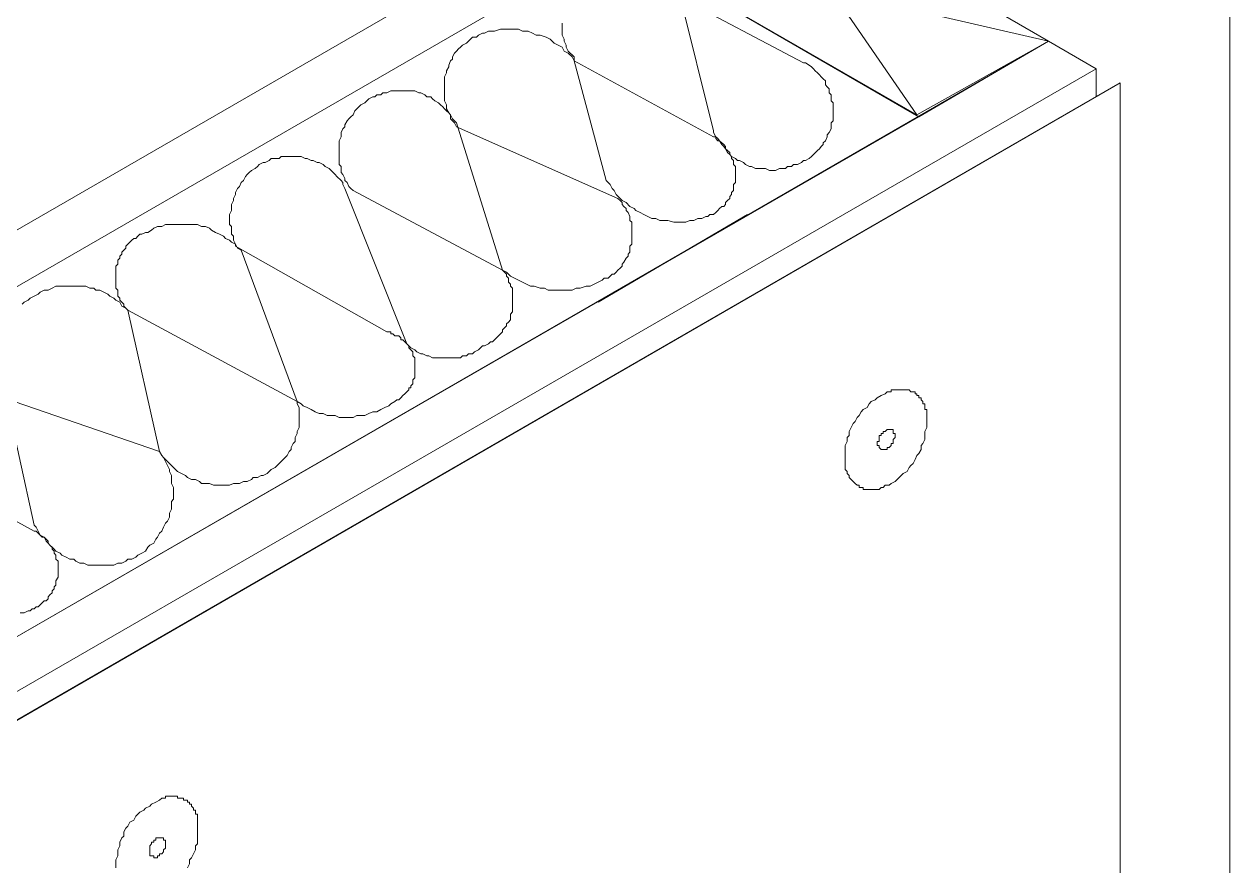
# Model space of a CAD drawing. Header units: inches. Extents: x 0 to 32.7, y -0.1 to 22.9.
# Drawn here: x 2.659 to 3.667, y 21.282 to 21.986 of the extents above; entities that cross this region are included whole.
import ezdxf

# ---------------------------------------------------------------- set-up
doc = ezdxf.new("R2010")
doc.units = ezdxf.units.IN
doc.header["$MEASUREMENT"] = 0
doc.layers.add('PDF_Geometry', color=7, linetype='Continuous', true_color=0x5d5d5d)

msp = doc.modelspace()

# ---------------------------------------------------------------- linework, layer by layer
at = {"layer": 'PDF_Geometry', "color": 7, "lineweight": 18}
for points in [[(3.6671, 22.2069), (3.6671, 20.9069)], [(1.5121, 20.2119), (1.5404, 20.3636), (1.5538, 20.4186), (1.5688, 20.4719), (1.5871, 20.5253), (1.6088, 20.5836), (1.6238, 20.6186), (1.6404, 20.6536), (1.6604, 20.6869), (1.6804, 20.7203), (1.7021, 20.7519), (1.8321, 20.9236), (1.9538, 21.0703), (3.5154, 21.9719), (3.4054, 21.9103), (3.1538, 22.0553), (3.2621, 22.1186), (3.5154, 21.9719), (3.4054, 21.9103), (3.2621, 22.1186), (3.1538, 22.0553), (3.2621, 22.1186), (3.2204, 22.1419), (0.5938, 20.6253)], [(0.5938, 17.9736), (0.5938, 20.6253), (0.6354, 20.6019), (3.2621, 22.1186)], [(3.4071, 21.9086), (3.5154, 21.9719), (1.9538, 21.0703), (3.5154, 21.9719), (3.5554, 21.9486), (1.9954, 21.0486), (3.5554, 21.9486), (3.5154, 21.9719), (1.9538, 21.0703), (1.8338, 20.9236), (1.7021, 20.7519), (1.6804, 20.7203), (1.6604, 20.6869), (1.6404, 20.6536), (1.6238, 20.6186), (1.6088, 20.5836), (1.5871, 20.5253), (1.5688, 20.4719), (1.5538, 20.4186), (1.5404, 20.3636), (1.5121, 20.2119)], [(3.5554, 21.9253), (3.5554, 21.9486), (3.5554, 21.9253), (3.5554, 21.9486), (3.5154, 21.9719), (3.5554, 21.9486), (3.5154, 21.9719)], [(3.1388, 21.7536), (3.2638, 21.8269)], [(2.7954, 21.2803), (2.7971, 21.2836), (2.7971, 21.2869), (2.7988, 21.2886), (2.8004, 21.2919), (2.8021, 21.2953), (2.8021, 21.2986), (2.8038, 21.3003), (2.8038, 21.3036), (2.8038, 21.3069), (2.8038, 21.3103), (2.8038, 21.3136), (2.8038, 21.3169), (2.8038, 21.3203), (2.8038, 21.3219), (2.8038, 21.3236), (2.8038, 21.3253), (2.8021, 21.3253), (2.8021, 21.3269), (2.8021, 21.3286), (2.8004, 21.3286), (2.8004, 21.3303), (2.7988, 21.3319), (2.7988, 21.3336), (2.7971, 21.3336), (2.7971, 21.3353), (2.7954, 21.3353), (2.7954, 21.3369), (2.7938, 21.3369), (2.7921, 21.3369), (2.7921, 21.3386), (2.7904, 21.3386), (2.7888, 21.3386), (2.7871, 21.3386), (2.7871, 21.3403), (2.7854, 21.3403), (2.7838, 21.3403), (2.7821, 21.3403), (2.7804, 21.3403), (2.7788, 21.3403), (2.7771, 21.3403), (2.7771, 21.3386), (2.7754, 21.3386), (2.7738, 21.3386), (2.7721, 21.3369), (2.7688, 21.3353), (2.7654, 21.3336), (2.7638, 21.3319), (2.7604, 21.3303), (2.7588, 21.3286), (2.7554, 21.3269), (2.7538, 21.3253), (2.7521, 21.3236), (2.7504, 21.3203), (2.7471, 21.3186), (2.7454, 21.3153), (2.7438, 21.3136), (2.7421, 21.3103), (2.7421, 21.3069), (2.7404, 21.3053), (2.7388, 21.3019), (2.7388, 21.2986), (2.7371, 21.2953), (2.7371, 21.2919), (2.7371, 21.2903), (2.7354, 21.2869), (2.7354, 21.2836), (2.7354, 21.2803)]]:
    msp.add_lwpolyline(points, dxfattribs=at)
for points in [[(3.2621, 22.1186), (3.5154, 21.9719), (3.1538, 22.0553), (3.4054, 21.9103)], [(3.5154, 21.9719), (3.4071, 21.9086), (3.1538, 22.0553)], [(1.9538, 21.0703), (1.9954, 21.0486), (3.5554, 21.9486), (1.9954, 21.0486)], [(3.2638, 21.8269), (3.1388, 21.7536)], [(3.4138, 21.6603), (3.4138, 21.6619), (3.4138, 21.6636), (3.4121, 21.6636), (3.4121, 21.6653), (3.4121, 21.6669), (3.4121, 21.6686), (3.4104, 21.6686), (3.4104, 21.6703), (3.4088, 21.6719), (3.4088, 21.6736), (3.4071, 21.6736), (3.4071, 21.6753), (3.4054, 21.6753), (3.4054, 21.6769), (3.4038, 21.6769), (3.4038, 21.6786), (3.4021, 21.6786), (3.4004, 21.6786), (3.3988, 21.6803), (3.3971, 21.6803), (3.3954, 21.6803), (3.3938, 21.6803), (3.3921, 21.6803), (3.3904, 21.6803), (3.3888, 21.6803), (3.3871, 21.6803), (3.3854, 21.6803), (3.3838, 21.6803), (3.3838, 21.6786), (3.3821, 21.6786), (3.3804, 21.6786), (3.3788, 21.6769), (3.3754, 21.6753), (3.3721, 21.6736), (3.3704, 21.6719), (3.3671, 21.6703), (3.3654, 21.6686), (3.3638, 21.6653), (3.3604, 21.6636), (3.3588, 21.6619), (3.3571, 21.6586), (3.3554, 21.6569), (3.3538, 21.6536), (3.3521, 21.6519), (3.3504, 21.6486), (3.3488, 21.6453), (3.3488, 21.6419), (3.3471, 21.6403), (3.3471, 21.6369), (3.3454, 21.6336), (3.3454, 21.6303), (3.3454, 21.6269), (3.3454, 21.6253), (3.3454, 21.6219), (3.3454, 21.6186), (3.3454, 21.6169), (3.3454, 21.6153), (3.3454, 21.6136), (3.3471, 21.6119), (3.3471, 21.6103), (3.3488, 21.6086), (3.3488, 21.6069), (3.3504, 21.6053), (3.3521, 21.6036), (3.3538, 21.6019), (3.3554, 21.6003), (3.3571, 21.6003), (3.3571, 21.5986), (3.3588, 21.5986), (3.3604, 21.5986), (3.3604, 21.5969), (3.3621, 21.5969), (3.3638, 21.5969), (3.3654, 21.5969), (3.3671, 21.5969), (3.3688, 21.5969), (3.3704, 21.5969), (3.3721, 21.5969), (3.3738, 21.5969), (3.3754, 21.5986), (3.3771, 21.5986), (3.3788, 21.6003), (3.3821, 21.6003), (3.3838, 21.6019), (3.3871, 21.6036), (3.3888, 21.6053), (3.3921, 21.6086), (3.3938, 21.6103), (3.3971, 21.6119), (3.3988, 21.6153), (3.4004, 21.6169), (3.4021, 21.6186), (3.4038, 21.6219), (3.4054, 21.6253), (3.4071, 21.6269), (3.4088, 21.6303), (3.4088, 21.6336), (3.4104, 21.6353), (3.4121, 21.6386), (3.4121, 21.6419), (3.4121, 21.6453), (3.4138, 21.6486), (3.4138, 21.6519), (3.4138, 21.6536), (3.4138, 21.6569)], [(3.3871, 21.6436), (3.3854, 21.6436), (3.3854, 21.6453), (3.3854, 21.6469), (3.3838, 21.6469), (3.3821, 21.6469), (3.3804, 21.6469), (3.3788, 21.6453), (3.3771, 21.6453), (3.3771, 21.6436), (3.3754, 21.6436), (3.3754, 21.6419), (3.3738, 21.6419), (3.3738, 21.6403), (3.3738, 21.6386), (3.3738, 21.6369), (3.3721, 21.6369), (3.3721, 21.6353), (3.3721, 21.6336), (3.3738, 21.6336), (3.3738, 21.6319), (3.3754, 21.6303), (3.3771, 21.6303), (3.3788, 21.6303), (3.3804, 21.6303), (3.3804, 21.6319), (3.3821, 21.6319), (3.3838, 21.6336), (3.3838, 21.6353), (3.3854, 21.6353), (3.3854, 21.6369), (3.3854, 21.6386), (3.3871, 21.6403), (3.3871, 21.6419)], [(2.7771, 21.3019), (2.7771, 21.3036), (2.7754, 21.3036), (2.7754, 21.3053), (2.7738, 21.3053), (2.7721, 21.3053), (2.7704, 21.3053), (2.7688, 21.3053), (2.7688, 21.3036), (2.7671, 21.3036), (2.7671, 21.3019), (2.7654, 21.3019), (2.7654, 21.3003), (2.7638, 21.2986), (2.7638, 21.2969), (2.7638, 21.2953), (2.7638, 21.2936), (2.7638, 21.2919), (2.7638, 21.2903), (2.7654, 21.2903), (2.7671, 21.2903), (2.7671, 21.2886), (2.7688, 21.2886), (2.7704, 21.2886), (2.7704, 21.2903), (2.7721, 21.2903), (2.7721, 21.2919), (2.7738, 21.2919), (2.7754, 21.2936), (2.7754, 21.2953), (2.7771, 21.2969), (2.7771, 21.2986), (2.7771, 21.3003)]]:
    msp.add_lwpolyline(points, close=True, dxfattribs=at)
at = {"layer": 'PDF_Geometry', "color": 9, "lineweight": 18, "true_color": 0xbbbbbb}
for points in [[(3.2038, 22.0103), (3.3104, 21.9536), (3.3121, 21.9536), (3.3154, 21.9519), (3.3171, 21.9503), (3.3188, 21.9486), (3.3204, 21.9469), (3.3221, 21.9453), (3.3238, 21.9436), (3.3254, 21.9419), (3.3271, 21.9403), (3.3288, 21.9386), (3.3288, 21.9353), (3.3304, 21.9336), (3.3321, 21.9319), (3.3321, 21.9286), (3.3338, 21.9269), (3.3338, 21.9253), (3.3338, 21.9219), (3.3354, 21.9203), (3.3354, 21.9169), (3.3354, 21.9153), (3.3354, 21.9119), (3.3354, 21.9103), (3.3354, 21.9069), (3.3354, 21.9053), (3.3338, 21.9036), (3.3338, 21.9003), (3.3338, 21.8986), (3.3321, 21.8953), (3.3304, 21.8936), (3.3304, 21.8919), (3.3288, 21.8886), (3.3271, 21.8869), (3.3271, 21.8853), (3.3254, 21.8836), (3.3238, 21.8819), (3.3221, 21.8803), (3.3188, 21.8769), (3.3171, 21.8753), (3.3154, 21.8736), (3.3121, 21.8719), (3.3104, 21.8719), (3.3088, 21.8703), (3.3054, 21.8686), (3.3021, 21.8686), (3.3004, 21.8669), (3.2971, 21.8669), (3.2954, 21.8653), (3.2921, 21.8653), (3.2904, 21.8653), (3.2871, 21.8636), (3.2838, 21.8636), (3.2821, 21.8636), (3.2788, 21.8653), (3.2754, 21.8653), (3.2738, 21.8653), (3.2704, 21.8653), (3.2671, 21.8669), (3.2654, 21.8669), (3.2621, 21.8686), (3.2604, 21.8703), (3.2571, 21.8719), (3.2554, 21.8719), (3.2538, 21.8736), (3.2504, 21.8753), (3.2488, 21.8769), (3.2471, 21.8786), (3.2454, 21.8819), (3.2438, 21.8836), (3.2421, 21.8853), (3.2404, 21.8886), (3.2388, 21.8903), (3.2371, 21.8919), (3.2354, 21.8953), (3.2354, 21.8969), (3.2071, 22.0103)], [(3.1088, 21.9869), (3.1088, 21.9836), (3.1088, 21.9819), (3.1088, 21.9786), (3.1088, 21.9769), (3.1104, 21.9736), (3.1104, 21.9719), (3.1121, 21.9686), (3.1121, 21.9669), (3.1138, 21.9636), (3.1154, 21.9619), (3.1171, 21.9603), (3.1188, 21.9586), (3.1188, 21.9553), (3.2354, 21.8919), (3.2371, 21.8919), (3.2371, 21.8903), (3.2388, 21.8886), (3.2404, 21.8886), (3.2421, 21.8869), (3.2438, 21.8853), (3.2454, 21.8836), (3.2454, 21.8819), (3.2471, 21.8803), (3.2488, 21.8786), (3.2488, 21.8769), (3.2504, 21.8753), (3.2504, 21.8736), (3.2521, 21.8719), (3.2521, 21.8703), (3.2521, 21.8686), (3.2538, 21.8669), (3.2538, 21.8653), (3.2538, 21.8619), (3.2538, 21.8603), (3.2538, 21.8586), (3.2538, 21.8569), (3.2538, 21.8553), (3.2538, 21.8536), (3.2521, 21.8519), (3.2521, 21.8486), (3.2521, 21.8469), (3.2504, 21.8453), (3.2504, 21.8436), (3.2488, 21.8419), (3.2488, 21.8403), (3.2471, 21.8386), (3.2454, 21.8369), (3.2454, 21.8353), (3.2438, 21.8336), (3.2421, 21.8336), (3.2404, 21.8319), (3.2388, 21.8303), (3.2371, 21.8286), (3.2354, 21.8269), (3.2321, 21.8269), (3.2304, 21.8253), (3.2288, 21.8253), (3.2254, 21.8236), (3.2221, 21.8236), (3.2188, 21.8219), (3.2154, 21.8219), (3.2121, 21.8203), (3.2088, 21.8203), (3.2054, 21.8203), (3.2021, 21.8203), (3.1971, 21.8219), (3.1938, 21.8219), (3.1904, 21.8219), (3.1871, 21.8236), (3.1838, 21.8236), (3.1804, 21.8253), (3.1771, 21.8269), (3.1738, 21.8286), (3.1704, 21.8303), (3.1688, 21.8319), (3.1654, 21.8336), (3.1621, 21.8369), (3.1588, 21.8386), (3.1571, 21.8403), (3.1538, 21.8436), (3.1521, 21.8469), (3.1504, 21.8486), (3.1488, 21.8519), (3.1454, 21.8553), (3.1188, 21.9553), (3.1171, 21.9586), (3.1138, 21.9619), (3.1104, 21.9636), (3.1088, 21.9669), (3.1054, 21.9686), (3.1021, 21.9703), (3.0988, 21.9736), (3.0954, 21.9753), (3.0904, 21.9769), (3.0871, 21.9769), (3.0838, 21.9786), (3.0804, 21.9803), (3.0754, 21.9803), (3.0721, 21.9819), (3.0688, 21.9819), (3.0638, 21.9819), (3.0604, 21.9819), (3.0571, 21.9819), (3.0521, 21.9803), (3.0488, 21.9803), (3.0471, 21.9803), (3.0438, 21.9786), (3.0421, 21.9786), (3.0388, 21.9769), (3.0371, 21.9753), (3.0338, 21.9753), (3.0321, 21.9736), (3.0304, 21.9719), (3.0288, 21.9703), (3.0254, 21.9686), (3.0238, 21.9669), (3.0221, 21.9653), (3.0204, 21.9636), (3.0188, 21.9619), (3.0171, 21.9586), (3.0171, 21.9569), (3.0154, 21.9553), (3.0138, 21.9519), (3.0138, 21.9503), (3.0121, 21.9469), (3.0121, 21.9453), (3.0104, 21.9419), (3.0104, 21.9403), (3.0104, 21.9369), (3.0104, 21.9353), (3.0104, 21.9319), (3.0104, 21.9303), (3.0104, 21.9269), (3.0104, 21.9253), (3.0104, 21.9219), (3.0121, 21.9186), (3.0121, 21.9169), (3.0121, 21.9153), (3.0138, 21.9119), (3.0154, 21.9103), (3.0154, 21.9069), (3.0171, 21.9053), (3.0188, 21.9036), (3.0204, 21.9003), (3.1554, 21.8403), (3.1571, 21.8386), (3.1588, 21.8369), (3.1588, 21.8353), (3.1604, 21.8336), (3.1621, 21.8319), (3.1621, 21.8303), (3.1638, 21.8286), (3.1654, 21.8253), (3.1654, 21.8236), (3.1654, 21.8219), (3.1671, 21.8203), (3.1671, 21.8169), (3.1671, 21.8153), (3.1671, 21.8136), (3.1671, 21.8103), (3.1671, 21.8086), (3.1671, 21.8069), (3.1671, 21.8036), (3.1671, 21.8019), (3.1654, 21.8003), (3.1654, 21.7969), (3.1654, 21.7953), (3.1638, 21.7936), (3.1638, 21.7919), (3.1621, 21.7903), (3.1604, 21.7869), (3.1588, 21.7853), (3.1588, 21.7836), (3.1571, 21.7819), (3.1554, 21.7803), (3.1538, 21.7786), (3.1521, 21.7769), (3.1504, 21.7769), (3.1488, 21.7753), (3.1471, 21.7736), (3.1438, 21.7736), (3.1421, 21.7719), (3.1388, 21.7703), (3.1354, 21.7686), (3.1321, 21.7669), (3.1288, 21.7669), (3.1238, 21.7653), (3.1204, 21.7653), (3.1171, 21.7636), (3.1138, 21.7636), (3.1088, 21.7636), (3.1054, 21.7636), (3.1021, 21.7636), (3.0971, 21.7636), (3.0938, 21.7653), (3.0904, 21.7653), (3.0854, 21.7669), (3.0821, 21.7669), (3.0788, 21.7686), (3.0754, 21.7703), (3.0721, 21.7719), (3.0688, 21.7736), (3.0654, 21.7753), (3.0621, 21.7786), (3.0588, 21.7803), (3.0204, 21.9036), (3.0188, 21.9053), (3.0171, 21.9069), (3.0154, 21.9103), (3.0138, 21.9119), (3.0121, 21.9136), (3.0104, 21.9153), (3.0088, 21.9169), (3.0071, 21.9186), (3.0054, 21.9203), (3.0021, 21.9219), (3.0004, 21.9236), (2.9988, 21.9253), (2.9954, 21.9253), (2.9938, 21.9269), (2.9904, 21.9286), (2.9888, 21.9286), (2.9854, 21.9303), (2.9838, 21.9303), (2.9804, 21.9303), (2.9771, 21.9303), (2.9754, 21.9303), (2.9721, 21.9303), (2.9704, 21.9303), (2.9671, 21.9303), (2.9654, 21.9303), (2.9621, 21.9286), (2.9588, 21.9286), (2.9571, 21.9269), (2.9538, 21.9269), (2.9521, 21.9253), (2.9504, 21.9253), (2.9471, 21.9236), (2.9454, 21.9219), (2.9438, 21.9203), (2.9404, 21.9186), (2.9388, 21.9169), (2.9371, 21.9153), (2.9354, 21.9136), (2.9338, 21.9103), (2.9321, 21.9086), (2.9304, 21.9069), (2.9288, 21.9053), (2.9271, 21.9019), (2.9271, 21.9003), (2.9254, 21.8986), (2.9238, 21.8953), (2.9238, 21.8936), (2.9238, 21.8919), (2.9221, 21.8886), (2.9221, 21.8869), (2.9221, 21.8836), (2.9221, 21.8819), (2.9221, 21.8786), (2.9221, 21.8769), (2.9221, 21.8736), (2.9221, 21.8719), (2.9221, 21.8686), (2.9238, 21.8669), (2.9238, 21.8636), (2.9238, 21.8619), (2.9254, 21.8603), (2.9271, 21.8569), (2.9271, 21.8553), (2.9288, 21.8536), (2.9304, 21.8503), (2.9321, 21.8486), (2.9338, 21.8469), (3.0588, 21.7803), (3.0604, 21.7786), (3.0621, 21.7769), (3.0621, 21.7753), (3.0638, 21.7736), (3.0638, 21.7703), (3.0654, 21.7686), (3.0654, 21.7669), (3.0671, 21.7653), (3.0671, 21.7619), (3.0671, 21.7603), (3.0671, 21.7586), (3.0671, 21.7569), (3.0671, 21.7536), (3.0671, 21.7519), (3.0671, 21.7503), (3.0671, 21.7469), (3.0671, 21.7453), (3.0654, 21.7436), (3.0654, 21.7419), (3.0654, 21.7386), (3.0638, 21.7369), (3.0621, 21.7353), (3.0621, 21.7336), (3.0604, 21.7319), (3.0588, 21.7303), (3.0588, 21.7286), (3.0571, 21.7269), (3.0554, 21.7253), (3.0538, 21.7236), (3.0521, 21.7219), (3.0504, 21.7203), (3.0488, 21.7203), (3.0471, 21.7186), (3.0438, 21.7169), (3.0421, 21.7169), (3.0404, 21.7153), (3.0388, 21.7136), (3.0354, 21.7119), (3.0338, 21.7103), (3.0304, 21.7103), (3.0288, 21.7086), (3.0254, 21.7086), (3.0238, 21.7069), (3.0204, 21.7069), (3.0188, 21.7069), (3.0154, 21.7069), (3.0138, 21.7069), (3.0104, 21.7069), (3.0071, 21.7069), (3.0054, 21.7069), (3.0021, 21.7069), (3.0004, 21.7069), (2.9971, 21.7086), (2.9954, 21.7086), (2.9921, 21.7103), (2.9904, 21.7103), (2.9871, 21.7119), (2.9854, 21.7136), (2.9821, 21.7153), (2.9804, 21.7169), (2.9788, 21.7186), (2.9271, 21.8486), (2.9254, 21.8519), (2.9254, 21.8536), (2.9238, 21.8553), (2.9204, 21.8586), (2.9188, 21.8603), (2.9171, 21.8619), (2.9154, 21.8636), (2.9138, 21.8653), (2.9104, 21.8669), (2.9088, 21.8686), (2.9054, 21.8703), (2.9038, 21.8703), (2.9004, 21.8719), (2.8988, 21.8719), (2.8954, 21.8736), (2.8938, 21.8736), (2.8904, 21.8753), (2.8871, 21.8753), (2.8854, 21.8753), (2.8821, 21.8753), (2.8788, 21.8753), (2.8771, 21.8753), (2.8738, 21.8753), (2.8721, 21.8736), (2.8688, 21.8736), (2.8654, 21.8736), (2.8638, 21.8719), (2.8604, 21.8703), (2.8588, 21.8703), (2.8554, 21.8686), (2.8538, 21.8669), (2.8521, 21.8653), (2.8488, 21.8636), (2.8471, 21.8619), (2.8454, 21.8603), (2.8438, 21.8586), (2.8421, 21.8553), (2.8404, 21.8536), (2.8388, 21.8503), (2.8371, 21.8486), (2.8354, 21.8453), (2.8354, 21.8436), (2.8338, 21.8403), (2.8338, 21.8386), (2.8321, 21.8353), (2.8321, 21.8336), (2.8321, 21.8303), (2.8304, 21.8269), (2.8304, 21.8253), (2.8304, 21.8219), (2.8304, 21.8186), (2.8321, 21.8169), (2.8321, 21.8136), (2.8321, 21.8103), (2.8338, 21.8086), (2.8338, 21.8053), (2.8354, 21.8019), (2.8354, 21.8003), (2.9621, 21.7286), (2.9638, 21.7286), (2.9654, 21.7286), (2.9654, 21.7269), (2.9671, 21.7269), (2.9688, 21.7253), (2.9704, 21.7253), (2.9721, 21.7253), (2.9738, 21.7236), (2.9738, 21.7219), (2.9754, 21.7219), (2.9771, 21.7203), (2.9788, 21.7186), (2.9804, 21.7169), (2.9804, 21.7153), (2.9821, 21.7136), (2.9838, 21.7119), (2.9838, 21.7103), (2.9838, 21.7086), (2.9854, 21.7069), (2.9854, 21.7053), (2.9854, 21.7036), (2.9854, 21.7019), (2.9854, 21.7003), (2.9854, 21.6986), (2.9854, 21.6969), (2.9854, 21.6953), (2.9854, 21.6936), (2.9854, 21.6919), (2.9854, 21.6903), (2.9838, 21.6886), (2.9838, 21.6869), (2.9838, 21.6853), (2.9821, 21.6836), (2.9821, 21.6819), (2.9804, 21.6819), (2.9804, 21.6803), (2.9788, 21.6786), (2.9771, 21.6769), (2.9754, 21.6753), (2.9738, 21.6736), (2.9721, 21.6719), (2.9704, 21.6719), (2.9688, 21.6703), (2.9654, 21.6686), (2.9638, 21.6669), (2.9604, 21.6653), (2.9571, 21.6636), (2.9538, 21.6619), (2.9504, 21.6619), (2.9471, 21.6603), (2.9438, 21.6586), (2.9404, 21.6586), (2.9371, 21.6586), (2.9338, 21.6569), (2.9304, 21.6569), (2.9271, 21.6569), (2.9221, 21.6569), (2.9188, 21.6586), (2.9154, 21.6586), (2.9121, 21.6586), (2.9088, 21.6603), (2.9054, 21.6603), (2.9021, 21.6619), (2.8988, 21.6636), (2.8954, 21.6653), (2.8921, 21.6669), (2.8904, 21.6686), (2.8871, 21.6703), (2.8404, 21.7969), (2.8371, 21.7986), (2.8354, 21.8019), (2.8321, 21.8036), (2.8304, 21.8053), (2.8271, 21.8069), (2.8254, 21.8086), (2.8221, 21.8103), (2.8188, 21.8119), (2.8154, 21.8136), (2.8138, 21.8153), (2.8104, 21.8169), (2.8071, 21.8169), (2.8038, 21.8186), (2.8004, 21.8186), (2.7971, 21.8186), (2.7938, 21.8186), (2.7904, 21.8186), (2.7871, 21.8186), (2.7838, 21.8186), (2.7804, 21.8186), (2.7771, 21.8186), (2.7738, 21.8169), (2.7704, 21.8169), (2.7671, 21.8153), (2.7654, 21.8136), (2.7621, 21.8119), (2.7604, 21.8119), (2.7571, 21.8103), (2.7554, 21.8103), (2.7538, 21.8086), (2.7521, 21.8069), (2.7504, 21.8069), (2.7488, 21.8053), (2.7471, 21.8036), (2.7454, 21.8019), (2.7438, 21.8003), (2.7438, 21.7986), (2.7421, 21.7969), (2.7404, 21.7953), (2.7404, 21.7936), (2.7388, 21.7919), (2.7388, 21.7903), (2.7371, 21.7886), (2.7371, 21.7853), (2.7354, 21.7836), (2.7354, 21.7819), (2.7354, 21.7803), (2.7354, 21.7769), (2.7354, 21.7753), (2.7354, 21.7736), (2.7354, 21.7719), (2.7354, 21.7686), (2.7354, 21.7669), (2.7354, 21.7653), (2.7371, 21.7636), (2.7371, 21.7603), (2.7371, 21.7586), (2.7388, 21.7569), (2.7388, 21.7553), (2.7404, 21.7536), (2.7421, 21.7519), (2.7421, 21.7503), (2.7438, 21.7486), (2.7454, 21.7469), (2.8871, 21.6703), (2.8871, 21.6686), (2.8888, 21.6653), (2.8888, 21.6619), (2.8888, 21.6603), (2.8888, 21.6569), (2.8888, 21.6536), (2.8888, 21.6519), (2.8888, 21.6486), (2.8871, 21.6453), (2.8871, 21.6436), (2.8854, 21.6403), (2.8854, 21.6369), (2.8838, 21.6353), (2.8821, 21.6319), (2.8821, 21.6303), (2.8804, 21.6286), (2.8788, 21.6253), (2.8771, 21.6236), (2.8754, 21.6219), (2.8721, 21.6186), (2.8704, 21.6169), (2.8688, 21.6153), (2.8654, 21.6136), (2.8638, 21.6119), (2.8621, 21.6103), (2.8588, 21.6086), (2.8571, 21.6086), (2.8538, 21.6069), (2.8504, 21.6069), (2.8488, 21.6053), (2.8454, 21.6036), (2.8421, 21.6036), (2.8388, 21.6019), (2.8371, 21.6019), (2.8338, 21.6019), (2.8304, 21.6003), (2.8271, 21.6003), (2.8238, 21.6003), (2.8204, 21.6003), (2.8171, 21.6003), (2.8138, 21.6019), (2.8104, 21.6019), (2.8071, 21.6019), (2.8054, 21.6036), (2.8021, 21.6053), (2.7988, 21.6053), (2.7954, 21.6069), (2.7938, 21.6086), (2.7904, 21.6103), (2.7871, 21.6119), (2.7854, 21.6136), (2.7821, 21.6169), (2.7804, 21.6186), (2.7788, 21.6203), (2.7754, 21.6236), (2.7738, 21.6253), (2.7721, 21.6286), (2.7454, 21.7469), (2.7438, 21.7486), (2.7404, 21.7503), (2.7388, 21.7536), (2.7354, 21.7553), (2.7338, 21.7569), (2.7304, 21.7586), (2.7288, 21.7603), (2.7254, 21.7619), (2.7221, 21.7636), (2.7188, 21.7636), (2.7171, 21.7653), (2.7138, 21.7653), (2.7104, 21.7669), (2.7071, 21.7669), (2.7038, 21.7669), (2.7004, 21.7669), (2.6971, 21.7669), (2.6938, 21.7669), (2.6904, 21.7669), (2.6871, 21.7669), (2.6854, 21.7669), (2.6821, 21.7653), (2.6788, 21.7636), (2.6754, 21.7636), (2.6721, 21.7619), (2.6704, 21.7603), (2.6671, 21.7586), (2.6638, 21.7569), (2.6621, 21.7553), (2.6588, 21.7536), (2.6571, 21.7519)], [(2.6504, 21.6703), (2.7721, 21.6286), (2.7738, 21.6253), (2.7754, 21.6236), (2.7771, 21.6203), (2.7788, 21.6169), (2.7804, 21.6136), (2.7804, 21.6119), (2.7821, 21.6086), (2.7821, 21.6053), (2.7821, 21.6019), (2.7838, 21.5986), (2.7838, 21.5953), (2.7838, 21.5919), (2.7838, 21.5886), (2.7821, 21.5869), (2.7821, 21.5836), (2.7821, 21.5803), (2.7804, 21.5769), (2.7804, 21.5736), (2.7788, 21.5703), (2.7771, 21.5686), (2.7754, 21.5653), (2.7738, 21.5619), (2.7721, 21.5603), (2.7704, 21.5569), (2.7688, 21.5553), (2.7671, 21.5519), (2.7638, 21.5503), (2.7621, 21.5486), (2.7604, 21.5453), (2.7571, 21.5436), (2.7538, 21.5419), (2.7521, 21.5403), (2.7488, 21.5386), (2.7454, 21.5386), (2.7438, 21.5369), (2.7404, 21.5353), (2.7371, 21.5353), (2.7338, 21.5336), (2.7304, 21.5336), (2.7271, 21.5336), (2.7238, 21.5336), (2.7204, 21.5336), (2.7188, 21.5336), (2.7154, 21.5336), (2.7121, 21.5336), (2.7088, 21.5353), (2.7054, 21.5353), (2.7021, 21.5369), (2.7004, 21.5386), (2.6971, 21.5386), (2.6938, 21.5403), (2.6904, 21.5419), (2.6888, 21.5436), (2.6854, 21.5453), (2.6838, 21.5469), (2.6804, 21.5503), (2.6788, 21.5519), (2.6771, 21.5536), (2.6754, 21.5569), (2.6721, 21.5586), (2.6704, 21.5619), (2.6688, 21.5653), (2.6671, 21.5669), (2.6421, 21.6819)], [(2.5521, 21.6253), (2.6671, 21.5619), (2.6688, 21.5619), (2.6704, 21.5603), (2.6721, 21.5586), (2.6738, 21.5569), (2.6754, 21.5569), (2.6771, 21.5553), (2.6788, 21.5536), (2.6788, 21.5519), (2.6804, 21.5503), (2.6821, 21.5486), (2.6821, 21.5469), (2.6838, 21.5453), (2.6838, 21.5436), (2.6854, 21.5419), (2.6854, 21.5403), (2.6854, 21.5386), (2.6871, 21.5369), (2.6871, 21.5353), (2.6871, 21.5319), (2.6871, 21.5303), (2.6871, 21.5286), (2.6871, 21.5269), (2.6871, 21.5253), (2.6871, 21.5236), (2.6854, 21.5203), (2.6854, 21.5186), (2.6854, 21.5169), (2.6838, 21.5153), (2.6838, 21.5136), (2.6821, 21.5119), (2.6821, 21.5103), (2.6804, 21.5086), (2.6788, 21.5069), (2.6788, 21.5053), (2.6771, 21.5036), (2.6754, 21.5036), (2.6738, 21.5019), (2.6721, 21.5003), (2.6704, 21.4986), (2.6688, 21.4986), (2.6671, 21.4969), (2.6654, 21.4969), (2.6638, 21.4953), (2.6621, 21.4953), (2.6588, 21.4936), (2.6554, 21.4936)]]:
    msp.add_lwpolyline(points, dxfattribs=at)
at = {"layer": 'PDF_Geometry', "color": 250, "lineweight": 18, "true_color": 0x1c1c1c}
for points in [[(1.7404, 19.5903), (1.7404, 20.1303), (1.7404, 20.1786), (1.7454, 20.2453), (1.7538, 20.3119), (1.7638, 20.3769), (1.7788, 20.4419), (1.7971, 20.5069), (1.8188, 20.5703), (1.8421, 20.6319), (1.8704, 20.6919), (1.9004, 20.7519), (1.9338, 20.8086), (1.9704, 20.8653), (2.0088, 20.9186), (2.0521, 20.9703), (2.0954, 21.0203), (2.1421, 21.0686), (2.1888, 21.1103), (2.2371, 21.1503), (2.2871, 21.1869), (2.3404, 21.2236), (3.5754, 21.9369)], [(2.5488, 21.3436), (3.5754, 21.9369), (3.5754, 20.9303)]]:
    msp.add_lwpolyline(points, dxfattribs=at)
at = {"layer": 'PDF_Geometry', "color": 9, "lineweight": 18, "true_color": 0xbbbbbb}
msp.add_lwpolyline([(3.4071, 21.9086), (2.3604, 21.3053)], close=True, dxfattribs=at)

doc.saveas('drawing.dxf')
